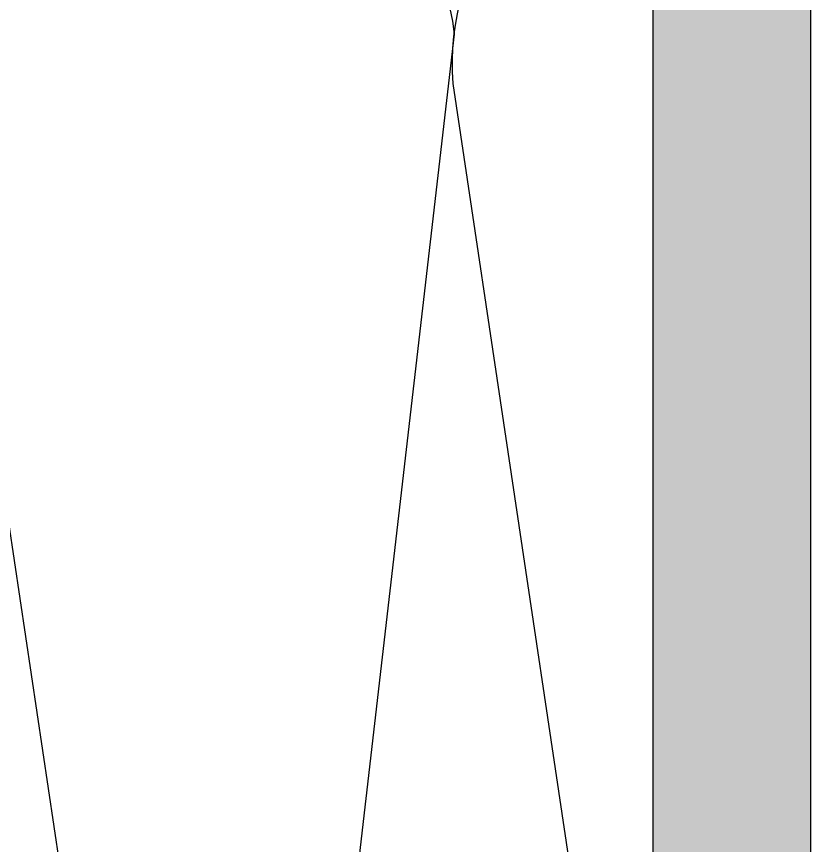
# Model space of a CAD drawing. Header units: millimetres. Extents: x 12 to 3612, y 18 to 315.
# Drawn here: x 3547.92 to 3568.11, y 143.64 to 164.72 of the extents above; entities that cross this region are included whole.
import ezdxf

# ---------------------------------------------------------------- set-up
doc = ezdxf.new("R2010")
doc.units = ezdxf.units.MM
doc.layers.add('ANTET', color=140, linetype='Continuous')

# ---------------------------------------------------------------- blocks, each defined once
blk = doc.blocks.new('LEVHA2 - 4 mm')
blk.add_hatch(color=253).paths.add_polyline_path([(2692.224271056593, 382.6416888561657), (2696.224271056593, 382.6416888561657), (2696.224270310557, 299.6416884938867), (2774.224270201119, 299.6416884938867), (2774.224270201119, 295.6416884938867), (2692.224270310557, 295.6416884938867)])
blk.add_lwpolyline([(2692.224271056593, 382.6416888561657), (2696.224271056593, 382.6416888561657), (2696.224270310557, 299.6416884938867), (2774.224270201119, 299.6416884938867), (2774.224270201119, 295.6416884938867), (2692.224270310557, 295.6416884938867)], close=True)
blk = doc.blocks.new('T.Y.G1')
at = {"layer": 'ANTET', "color": 0}
for p, q in [((2674.523296186312, 362.7404315076751), (2680.279706633003, 312.9617094247787)), ((2669.465037091173, 327.3980795391735), (2674.550504332106, 361.4829594443768)), ((2680.279706633003, 312.9617094247787), (2687.519081633004, 361.482959444375))]:
    blk.add_line(p, q, dxfattribs=at)
for centre, end in [((2681.007584836761, 361.9710994200709), 173.2337406105048), ((2668.039007535863, 361.9710994200727), 77.38557087127539)]:
    blk.add_arc(centre, 6.529768078833841, 355.7127916509671, end, dxfattribs=at)

msp = doc.modelspace()

# ---------------------------------------------------------------- block references
at = {"rotation": 90.00000000000001}
msp.add_blockref('LEVHA2 - 4 mm', (3863.750974390114, -2588.971409342801), dxfattribs=at)
at = {"xscale": -1}
msp.add_blockref('T.Y.G1', (6233.574322987402, -198.4694727109838), dxfattribs=at)

doc.saveas('drawing.dxf')
